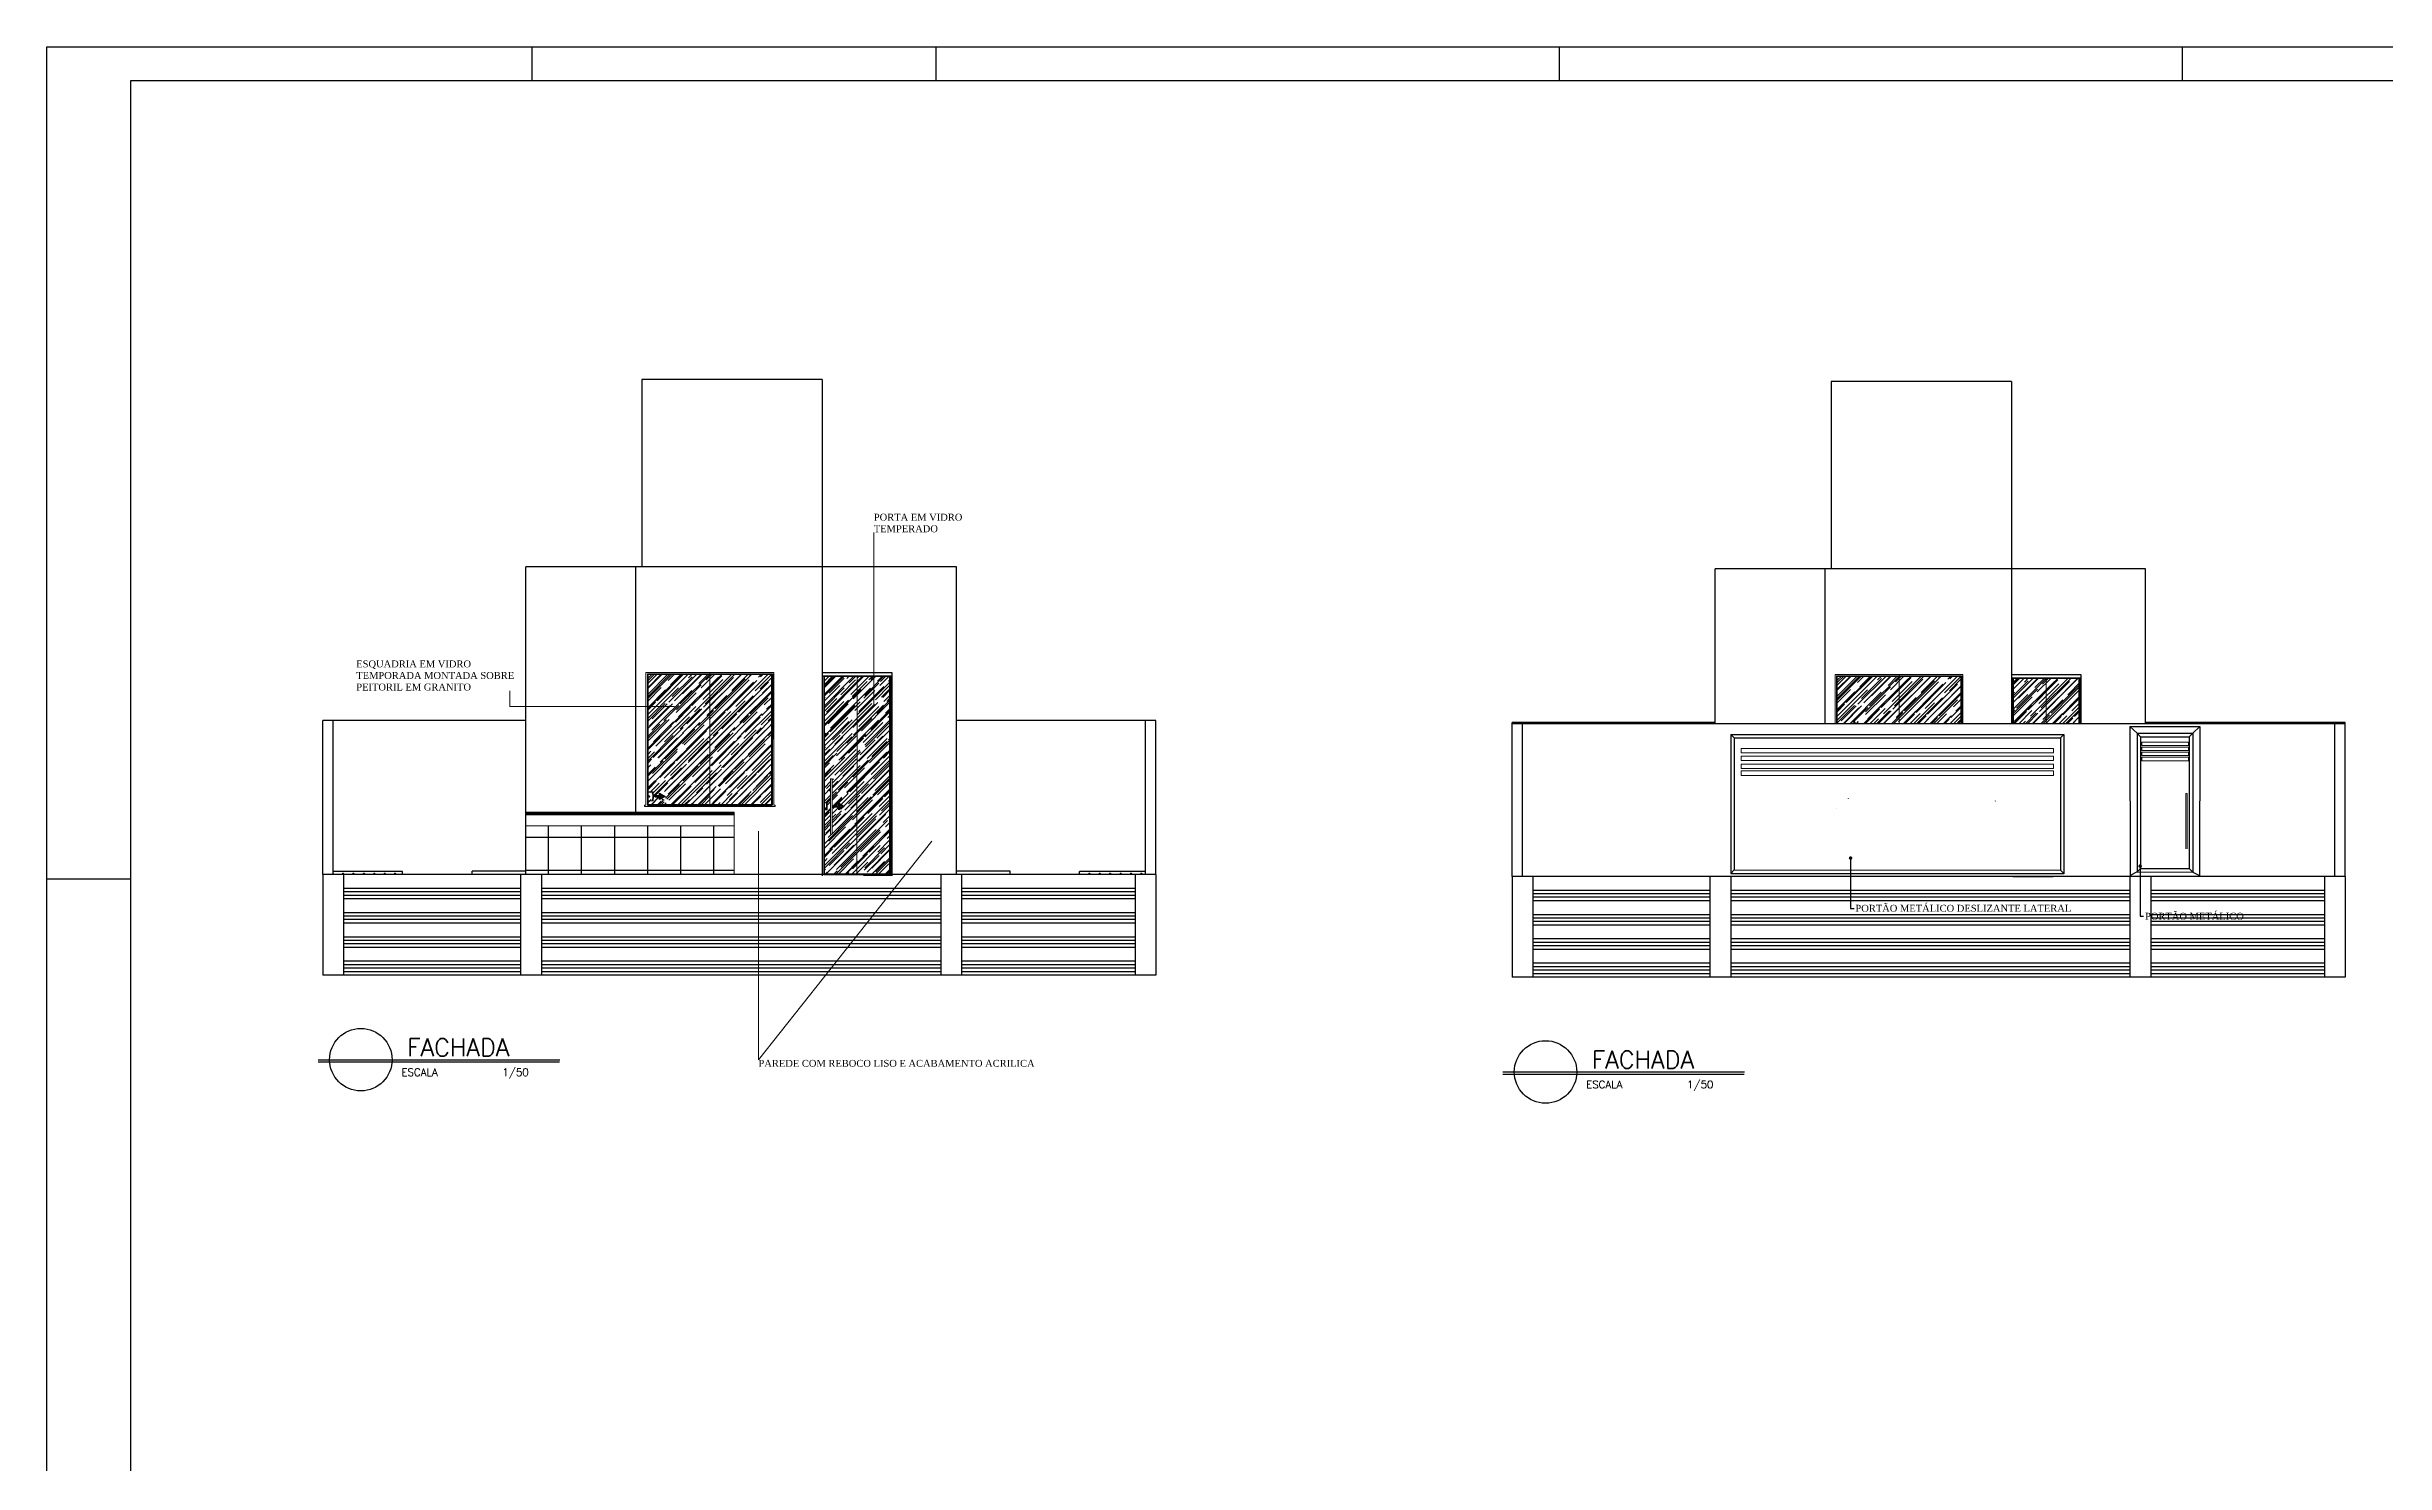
# Model space of a CAD drawing. Header units: inches. Extents: x 580771 to 691655, y 7719261 to 7829530.
# Drawn here: x 685887 to 689255, y 7721300 to 7723340 of the extents above; entities that cross this region are included whole.
import ezdxf
from ezdxf import colors
from ezdxf.entities.mleader import LeaderData, LeaderLine
from ezdxf.math import Vec2, Vec3

# ---------------------------------------------------------------- set-up
doc = ezdxf.new("R2010")
doc.units = ezdxf.units.IN
doc.header["$MEASUREMENT"] = 0
for name, color, linetype in [('1-ARQ-A', 1, 'Continuous'), ('1-ARQ-B', 2, 'Continuous'), ('1-ARQ-D', 4, 'Continuous'), ('ACESSORIOS', 2, 'Continuous'), ('Grama', 84, 'Continuous'), ('NIVEL', 2, 'Continuous'), ('P02', 2, 'Continuous'), ('Piso', 55, 'Continuous'), ('Piso Lay-out', 19, 'Continuous'), ('PN010', 1, 'Continuous'), ('PORTAS', 3, 'Continuous')]:
    doc.layers.add(name, color=color, linetype=linetype)
for name, color, linetype, lineweight in [('Fachadas - Varanda', 3, 'Continuous', 30), ('Moveis', 1, 'Continuous', 9), ('Pisos Externos', 15, 'Continuous', 9), ('Portas - Janelas', 2, 'Continuous', 20)]:
    doc.layers.add(name, color=color, linetype=linetype, lineweight=lineweight)
doc.styles.add('ROMANS', font='romans', dxfattribs={"height": 0.2})
doc.styles.add('Valéria', font='romantic.ttf', dxfattribs={"height": 10})

# ---------------------------------------------------------------- blocks, each defined once
blk = doc.blocks.new('_DOT')
at = {"color": 0, "linetype": 'ByBlock'}
blk.add_line((-0.5, 0), (-1, 0), dxfattribs=at)
at = {"color": 0, "linetype": 'ByBlock', "const_width": 0.5}
blk.add_lwpolyline([(-0.25, 0, 1), (0.25, 0, 1)], format="xyb", close=True, dxfattribs=at)
blk = doc.blocks.new('A0')
at = {"color": 0}
blk.add_lwpolyline([(2.5, 1), (2.5, 83.1), (117.9, 83.1), (117.9, 1)], close=True, dxfattribs=at)
at = {"layer": 'P02'}
blk.add_line((0, 59.4), (2.5, 59.4), dxfattribs=at)
blk.add_lwpolyline([(0, 0), (0, 84.1), (118.9, 84.1), (118.9, 0)], close=True, dxfattribs=at)
for points in [[(14.4, 84.1), (14.4, 83.1)], [(26.4, 84.1), (26.4, 83.1)], [(44.9, 84.1), (44.9, 83.1)], [(63.4, 84.1), (63.4, 83.1)]]:
    blk.add_lwpolyline(points, dxfattribs=at)

msp = doc.modelspace()

# ---------------------------------------------------------------- hatches: boundary and pattern name
h = msp.add_hatch()
h.set_pattern_fill('GRASS2', color=74, scale=15, pattern_type=2)
h.set_pattern_definition([(360, (602150.809, 7715494.974), (15, 15), [2.25, -0.45, 0.6, -0.45, 2.25, -9]), (360, (602150.059, 7715495.424), (15, 15), [1.5, -1.125, 2.25, -1.125, 1.5, -7.5]), (360, (602155.309, 7715501.424), (15, 15), [1.875, -0.75, 1.875, -10.5]), (360, (602147.809, 7715504.424), (15, 15), [0.75, -1.5, 0.75, -12]), (90, (602149.309, 7715504.424), (-15, 15), [1.35, -13.65]), (90, (602153.809, 7715495.424), (-15, 15), [1.5, -13.5]), (90, (602157.559, 7715501.424), (-15, 15), [1.5, -13.5]), (45, (602155.759, 7715495.274), (2e-14, 15), [1.5, -19.7132034]), (135, (602151.859, 7715495.274), (-15, 2e-14), [1.5, -19.7132034]), (63.434949, (602155.309, 7715495.349), (8e-10, 15), [1.5, -32.0410197]), (75.9637565, (602154.559, 7715495.424), (5e-10, 15), [1.5, -60.3465844]), (75.9637565, (602158.309, 7715501.424), (5e-10, 15), [1.2, -60.6465844]), (75.9637565, (602149.609, 7715504.424), (5e-10, 15), [1.05, -60.7965844]), (104.0362435, (602153.059, 7715495.424), (-5e-10, 15), [1.5, -60.3465844]), (104.0362435, (602156.809, 7715501.424), (-5e-10, 15), [1.2, -60.6465844]), (104.0362435, (602149.009, 7715504.424), (-5e-10, 15), [1.05, -60.7965844]), (116.565051, (602152.309, 7715495.349), (-6e-09, 15), [1.5, -32.041002])])
h.paths.add_polyline_path([(686377.805, 7722329.97), (686383.671, 7722331.742)])
h.paths.add_polyline_path([(686300.053, 7722148.295), (686399.915, 7722148.295), (686399.915, 7722152.842), (686300.053, 7722152.842)])
h = msp.add_hatch()
h.set_pattern_fill('GRASS2', color=74, scale=15, pattern_type=2)
h.set_pattern_definition([(360, (603225.671, 7715494.974), (15, 15), [2.25, -0.45, 0.6, -0.45, 2.25, -9]), (360, (603224.921, 7715495.424), (15, 15), [1.5, -1.125, 2.25, -1.125, 1.5, -7.5]), (360, (603230.171, 7715501.424), (15, 15), [1.875, -0.75, 1.875, -10.5]), (360, (603222.671, 7715504.424), (15, 15), [0.75, -1.5, 0.75, -12]), (90, (603224.171, 7715504.424), (-15, 15), [1.35, -13.65]), (90, (603228.671, 7715495.424), (-15, 15), [1.5, -13.5]), (90, (603232.421, 7715501.424), (-15, 15), [1.5, -13.5]), (45, (603230.621, 7715495.274), (2e-14, 15), [1.5, -19.7132034]), (135, (603226.721, 7715495.274), (-15, 2e-14), [1.5, -19.7132034]), (63.434949, (603230.171, 7715495.349), (8e-10, 15), [1.5, -32.0410197]), (75.9637565, (603229.4213, 7715495.4238), (5e-10, 15), [1.5, -60.3465844]), (75.9637565, (603233.1713, 7715501.4238), (5e-10, 15), [1.2, -60.6465844]), (75.9637565, (603224.4713, 7715504.4238), (5e-10, 15), [1.05, -60.7965844]), (104.0362435, (603227.9213, 7715495.4238), (-5e-10, 15), [1.5, -60.3465844]), (104.0362435, (603231.6713, 7715501.4238), (-5e-10, 15), [1.2, -60.6465844]), (104.0362435, (603223.8713, 7715504.4238), (-5e-10, 15), [1.05, -60.7965844]), (116.565051, (603227.171, 7715495.349), (-6e-09, 15), [1.5, -32.041002])])
h.paths.add_polyline_path([(687452.667, 7722329.969), (687458.534, 7722331.742)])
h.paths.add_polyline_path([(687374.915, 7722148.295), (687474.778, 7722148.295), (687474.778, 7722152.842), (687374.915, 7722152.842)])
at = {"layer": 'Grama', "transparency": 33554559}
h = msp.add_hatch(dxfattribs=at)
h.set_pattern_fill('AR-RROOF', color=33, scale=0.4, angle=45)
h.set_pattern_definition([(45, (702918.41, 7711885.029), (8.621046, 22.9894557), [152.4, -20.32, 50.8, -10.16]), (45, (702924.373, 7711898.176), (-16.739197, 2.370788), [30.48, -3.3528, 60.96, -7.62]), (45, (702915.896, 7711894.728), (32.5444482, 42.1712827), [81.28, -14.224, 40.64, -10.16])])
h.paths.add_polyline_path([(686842.433, 7722437.295), (686753.433, 7722437.295), (686753.382, 7722267.295), (686760.81, 7722264.045), (686761.36, 7722257.545), (686753.379, 7722254.595), (686752.377, 7722249.295), (686752.377, 7722248.295), (686842.377, 7722249.295)])
h.paths.add_polyline_path([(686776.759, 7722259.105), (686784.823, 7722254.449), (686776.759, 7722249.793), (686776.759, 7722253.873), (686770.423, 7722253.873), (686770.423, 7722255.025), (686776.759, 7722255.025)], flags=16)
h.paths.add_polyline_path([(686932.411, 7722437.295), (686842.433, 7722437.295), (686842.377, 7722249.295), (686932.377, 7722248.295)])
h = msp.add_hatch(dxfattribs=at)
h.set_pattern_fill('AR-RROOF', color=33, scale=0.4, angle=45)
h.set_pattern_definition([(45, (703390.907, 7711891.375), (8.621046, 22.9894557), [152.4, -20.32, 50.8, -10.16]), (45, (703396.87, 7711904.522), (-16.739197, 2.370788), [30.48, -3.3528, 60.96, -7.62]), (45, (703388.393, 7711901.074), (32.5444482, 42.1712827), [81.28, -14.224, 40.64, -10.16])])
h.paths.add_polyline_path([(687054.377, 7722433.295), (687007.377, 7722433.295), (687007.377, 7722251.295), (687011.377, 7722251.295), (687011.377, 7722241.295), (687007.377, 7722241.295), (687007.377, 7722149.295), (687053.877, 7722149.295)])
h.paths.add_polyline_path([(687018.377, 7722286.295), (687018.377, 7722206.295), (687016.377, 7722206.295), (687016.377, 7722286.295)], flags=16)
h.paths.add_polyline_path([(687027.991, 7722250.951), (687036.055, 7722246.295), (687027.991, 7722241.639), (687027.991, 7722245.719), (687021.655, 7722245.719), (687021.655, 7722246.871), (687027.991, 7722246.871)], flags=16)
h.paths.add_polyline_path([(687101.377, 7722433.295), (687054.377, 7722433.295), (687053.877, 7722149.295), (687101.377, 7722149.295)])
h = msp.add_hatch(dxfattribs=at)
h.set_pattern_fill('AR-RROOF', color=33, scale=0.4, angle=45)
h.set_pattern_definition([(45, (704631.206, 7711882.182), (8.621046, 22.9894557), [152.4, -20.32, 50.8, -10.16]), (45, (704637.169, 7711895.329), (-16.739197, 2.370788), [30.48, -3.3528, 60.96, -7.62]), (45, (704628.6916, 7711891.88), (32.5444482, 42.1712827), [81.28, -14.224, 40.64, -10.16])])
h.paths.add_polyline_path([(688466.208, 7722365.447), (688645.194, 7722365.447), (688644.206, 7722433.447), (688466.228, 7722434.447)])
h.paths.add_polyline_path([(688482.591, 7722253.292), (688482.591, 7722257.371), (688476.255, 7722257.371), (688476.255, 7722258.523), (688482.591, 7722258.523), (688482.591, 7722262.603), (688490.655, 7722257.947)])
h.paths.add_polyline_path([(688466.174, 7722251.747), (688472.472, 7722251.747), (688466.174, 7722251.747)])
h = msp.add_hatch(dxfattribs=at)
h.set_pattern_fill('AR-RROOF', color=33, scale=0.4, angle=45)
h.set_pattern_definition([(45, (704842.705, 7711878.908), (8.621046, 22.9894557), [152.4, -20.32, 50.8, -10.16]), (45, (704848.668, 7711892.055), (-16.739197, 2.370788), [30.48, -3.3528, 60.96, -7.62]), (45, (704840.1905, 7711888.6065), (32.5444482, 42.1712827), [81.28, -14.224, 40.64, -10.16])])
h.paths.add_polyline_path([(688694.09, 7722250.018), (688694.09, 7722254.098), (688687.754, 7722254.098), (688687.754, 7722255.25), (688694.09, 7722255.25), (688694.09, 7722259.329), (688702.154, 7722254.674)])
h.paths.add_polyline_path([(688677.673, 7722248.474), (688683.971, 7722248.474), (688677.673, 7722248.474)])
h.paths.add_polyline_path([(688717.172, 7722365.447), (688817.172, 7722365.447), (688817.172, 7722430.39), (688717.172, 7722430.952)])
at = {"layer": 'Piso'}
h = msp.add_hatch(dxfattribs=at)
h.set_pattern_fill('ANSI37', color=256, scale=15, angle=45)
h.set_pattern_definition([(90, (702850.22, 7712676.967), (-47.625, 1e-14), []), (180, (702850.22, 7712676.967), (-1e-14, -47.625), [])])
h.paths.add_polyline_path([(686877.415, 7722218.295), (686877.415, 7722148.295), (686577.415, 7722148.295), (686577.415, 7722218.295)])

# ---------------------------------------------------------------- linework, layer by layer
for p, q in [((686744.377, 7722861.295), (686744.377, 7722591.295)), ((687004.377, 7722861.295), (686744.377, 7722861.295)), ((687004.377, 7722861.295), (687004.377, 7722591.295)), ((688457.172, 7722858.447), (688457.172, 7722588.447)), ((688717.172, 7722858.447), (688457.172, 7722858.447)), ((688717.172, 7722858.447), (688717.172, 7722588.447)), ((686577.415, 7722148.295), (686577.415, 7722591.295)), ((687197.415, 7722591.295), (686577.415, 7722591.295)), ((687197.415, 7722148.295), (687197.415, 7722591.295)), ((688910.211, 7722588.447), (688290.211, 7722588.447)), ((688290.211, 7722365.447), (688290.211, 7722588.447)), ((688910.211, 7722365.447), (688910.211, 7722588.447)), ((687004.377, 7722439.295), (687104.377, 7722439.295)), ((687104.377, 7722439.295), (687104.377, 7722146.295)), ((688717.172, 7722436.447), (688817.172, 7722436.447)), ((688817.172, 7722436.447), (688817.172, 7722365.447)), ((689197.711, 7722365.447), (687997.711, 7722365.447)), ((686752.376, 7722246.295), (686752.376, 7722246.294)), ((688465.172, 7722243.447), (688465.172, 7722243.447)), ((686499.915, 7722148.295), (686499.915, 7722153.295)), ((686577.415, 7722153.295), (686499.915, 7722153.295)), ((687274.915, 7722153.295), (687197.415, 7722153.295)), ((687274.915, 7722148.295), (687274.915, 7722153.295)), ((687484.915, 7722148.295), (686284.915, 7722148.295)), ((686284.915, 7722148.295), (686284.915, 7722003.295)), ((686314.915, 7722148.295), (686314.915, 7722003.295)), ((686569.915, 7722128.295), (686314.915, 7722128.295)), ((686569.915, 7722123.295), (686314.915, 7722123.295)), ((686569.915, 7722118.295), (686314.915, 7722118.295)), ((686569.915, 7722148.295), (686569.915, 7722003.295)), ((686599.915, 7722148.295), (686599.915, 7722003.295)), ((687174.915, 7722128.295), (686599.915, 7722128.295)), ((687174.915, 7722123.295), (686599.915, 7722123.295)), ((687174.915, 7722118.295), (686599.915, 7722118.295)), ((687174.915, 7722148.295), (687174.915, 7722003.295)), ((687204.915, 7722148.295), (687204.915, 7722003.295)), ((687454.915, 7722128.295), (687204.915, 7722128.295)), ((687454.915, 7722123.295), (687204.915, 7722123.295)), ((687454.915, 7722118.295), (687204.915, 7722118.295)), ((687454.915, 7722148.295), (687454.915, 7722003.295)), ((687484.915, 7722148.295), (687484.915, 7722003.295)), ((689197.711, 7722145.447), (687997.711, 7722145.447)), ((687997.711, 7722145.447), (687997.711, 7722000.447)), ((688027.711, 7722145.447), (688027.711, 7722000.447)), ((688282.711, 7722125.447), (688027.711, 7722125.447)), ((688282.711, 7722120.447), (688027.711, 7722120.447)), ((688282.711, 7722145.447), (688282.711, 7722000.447)), ((688312.711, 7722145.447), (688312.711, 7722000.447)), ((688887.711, 7722125.447), (688312.711, 7722125.447)), ((688887.711, 7722120.447), (688312.711, 7722120.447)), ((688887.711, 7722145.447), (688887.711, 7722000.447)), ((688917.711, 7722145.447), (688917.711, 7722000.447)), ((689167.711, 7722125.447), (688917.711, 7722125.447)), ((689167.711, 7722120.447), (688917.711, 7722120.447)), ((689167.711, 7722145.447), (689167.711, 7722000.447)), ((689197.711, 7722145.447), (689197.711, 7722000.447)), ((686569.915, 7722113.295), (686314.915, 7722113.295)), ((686569.915, 7722093.295), (686314.915, 7722093.295)), ((686569.915, 7722088.295), (686314.915, 7722088.295)), ((687174.915, 7722113.295), (686599.915, 7722113.295)), ((687174.915, 7722093.295), (686599.915, 7722093.295)), ((687174.915, 7722088.295), (686599.915, 7722088.295)), ((687454.915, 7722113.295), (687204.915, 7722113.295)), ((687454.915, 7722093.295), (687204.915, 7722093.295)), ((687454.915, 7722088.295), (687204.915, 7722088.295)), ((688282.711, 7722115.447), (688027.711, 7722115.447)), ((688282.711, 7722110.447), (688027.711, 7722110.447)), ((688282.711, 7722090.447), (688027.711, 7722090.447)), ((688282.711, 7722085.447), (688027.711, 7722085.447)), ((688887.711, 7722115.447), (688312.711, 7722115.447)), ((688887.711, 7722110.447), (688312.711, 7722110.447)), ((688887.711, 7722090.447), (688312.711, 7722090.447)), ((688887.711, 7722085.447), (688312.711, 7722085.447)), ((689167.711, 7722115.447), (688917.711, 7722115.447)), ((689167.711, 7722110.447), (688917.711, 7722110.447)), ((689167.711, 7722090.447), (688917.711, 7722090.447)), ((689167.711, 7722085.447), (688917.711, 7722085.447)), ((686569.915, 7722083.295), (686314.915, 7722083.295)), ((686569.915, 7722078.295), (686314.915, 7722078.295)), ((686569.915, 7722058.295), (686314.915, 7722058.295)), ((686569.915, 7722053.295), (686314.915, 7722053.295)), ((687174.915, 7722083.295), (686599.915, 7722083.295)), ((687174.915, 7722078.295), (686599.915, 7722078.295)), ((687174.915, 7722058.295), (686599.915, 7722058.295)), ((687174.915, 7722053.295), (686599.915, 7722053.295)), ((687454.915, 7722083.295), (687204.915, 7722083.295)), ((687454.915, 7722078.295), (687204.915, 7722078.295)), ((687454.915, 7722058.295), (687204.915, 7722058.295)), ((687454.915, 7722053.295), (687204.915, 7722053.295)), ((688282.711, 7722080.447), (688027.711, 7722080.447)), ((688282.711, 7722075.447), (688027.711, 7722075.447)), ((688282.711, 7722055.447), (688027.711, 7722055.447)), ((688887.711, 7722080.447), (688312.711, 7722080.447)), ((688887.711, 7722075.447), (688312.711, 7722075.447)), ((688887.711, 7722055.447), (688312.711, 7722055.447)), ((689167.711, 7722080.447), (688917.711, 7722080.447)), ((689167.711, 7722075.447), (688917.711, 7722075.447)), ((689167.711, 7722055.447), (688917.711, 7722055.447)), ((686569.915, 7722048.295), (686314.915, 7722048.295)), ((686569.915, 7722043.295), (686314.915, 7722043.295)), ((686569.915, 7722023.295), (686314.915, 7722023.295)), ((686569.915, 7722018.295), (686314.915, 7722018.295)), ((687174.915, 7722048.295), (686599.915, 7722048.295)), ((687174.915, 7722043.295), (686599.915, 7722043.295)), ((687174.915, 7722023.295), (686599.915, 7722023.295)), ((687174.915, 7722018.295), (686599.915, 7722018.295)), ((687454.915, 7722048.295), (687204.915, 7722048.295)), ((687454.915, 7722043.295), (687204.915, 7722043.295)), ((687454.915, 7722023.295), (687204.915, 7722023.295)), ((687454.915, 7722018.295), (687204.915, 7722018.295)), ((688282.711, 7722050.447), (688027.711, 7722050.447)), ((688282.711, 7722045.447), (688027.711, 7722045.447)), ((688282.711, 7722040.447), (688027.711, 7722040.447)), ((688282.711, 7722020.447), (688027.711, 7722020.447)), ((688887.711, 7722050.447), (688312.711, 7722050.447)), ((688887.711, 7722045.447), (688312.711, 7722045.447)), ((688887.711, 7722040.447), (688312.711, 7722040.447)), ((688887.711, 7722020.447), (688312.711, 7722020.447)), ((689167.711, 7722050.447), (688917.711, 7722050.447)), ((689167.711, 7722045.447), (688917.711, 7722045.447)), ((689167.711, 7722040.447), (688917.711, 7722040.447)), ((689167.711, 7722020.447), (688917.711, 7722020.447)), ((687484.915, 7722003.295), (686284.915, 7722003.295)), ((686569.915, 7722013.295), (686314.915, 7722013.295)), ((686569.915, 7722008.295), (686314.915, 7722008.295)), ((687174.915, 7722013.295), (686599.915, 7722013.295)), ((687174.915, 7722008.295), (686599.915, 7722008.295)), ((687454.915, 7722013.295), (687204.915, 7722013.295)), ((687454.915, 7722008.295), (687204.915, 7722008.295)), ((689197.711, 7722000.447), (687997.711, 7722000.447)), ((688282.711, 7722015.447), (688027.711, 7722015.447)), ((688282.711, 7722010.447), (688027.711, 7722010.447)), ((688282.711, 7722005.447), (688027.711, 7722005.447)), ((688887.711, 7722015.447), (688312.711, 7722015.447)), ((688887.711, 7722010.447), (688312.711, 7722010.447)), ((688887.711, 7722005.447), (688312.711, 7722005.447)), ((689167.711, 7722015.447), (688917.711, 7722015.447)), ((689167.711, 7722010.447), (688917.711, 7722010.447)), ((689167.711, 7722005.447), (688917.711, 7722005.447))]:
    msp.add_line(p, q)
at = {"color": 74}
for p, q in [((686399.915, 7722152.842), (686300.053, 7722152.842)), ((686399.915, 7722148.295), (686399.915, 7722152.842)), ((687374.915, 7722148.295), (687374.915, 7722152.842)), ((687469.915, 7722152.842), (687374.915, 7722152.842))]:
    msp.add_line(p, q, dxfattribs=at)
at = {"layer": '1-ARQ-A'}
for p, q in [((686278.332, 7721881.608), (686626.438, 7721881.608)), ((686278.332, 7721878.358), (686625.929, 7721878.358)), ((687984.592, 7721863.989), (688332.699, 7721863.989)), ((687984.592, 7721860.739), (688332.19, 7721860.739))]:
    msp.add_line(p, q, dxfattribs=at)
for centre in [(686339.73, 7721881.608), (688045.991, 7721863.989)]:
    msp.add_circle(centre, 45, dxfattribs=at)
at = {"layer": 'ACESSORIOS'}
for p, q in [((688312.711, 7722349.898), (688792.631, 7722349.997)), ((688312.711, 7722349.898), (688312.752, 7722149.898)), ((688317.712, 7722344.899), (688312.711, 7722349.898)), ((688787.631, 7722344.996), (688792.631, 7722349.997)), ((688792.631, 7722349.997), (688792.631, 7722149.289)), ((688898.206, 7722351.657), (688978.204, 7722351.673)), ((688898.206, 7722351.657), (688898.206, 7722151.793)), ((688903.045, 7722346.658), (688898.206, 7722351.657)), ((688973.205, 7722346.672), (688978.204, 7722351.673)), ((688978.204, 7722351.673), (688978.064, 7722151.81)), ((688317.751, 7722154.895), (688312.752, 7722149.898)), ((688792.631, 7722149.562), (688787.631, 7722154.566)), ((688903.084, 7722156.794), (688898.206, 7722151.915)), ((688898.206, 7722151.915), (688978.064, 7722151.81)), ((688973.244, 7722156.809), (688978.064, 7722151.81)), ((688312.752, 7722149.898), (688792.631, 7722149.562))]:
    msp.add_line(p, q, dxfattribs=at)
at = {"layer": 'Fachadas - Varanda'}
for p, q in [((686735.478, 7722591.295), (686735.373, 7722236.295)), ((687004.377, 7722591.295), (687004.377, 7722146.295)), ((688448.274, 7722588.447), (688448.208, 7722365.447)), ((688717.172, 7722588.447), (688717.172, 7722365.447)), ((686577.415, 7722370.295), (686284.915, 7722370.295)), ((686284.915, 7722148.295), (686284.915, 7722370.295)), ((686299.915, 7722148.295), (686299.915, 7722370.295)), ((687484.915, 7722370.295), (687197.415, 7722370.295)), ((687469.915, 7722148.295), (687469.915, 7722370.295)), ((687484.915, 7722148.295), (687484.915, 7722370.295)), ((688290.211, 7722367.447), (687997.711, 7722367.447)), ((687997.711, 7722145.447), (687997.711, 7722367.447)), ((688012.711, 7722145.447), (688012.711, 7722367.447)), ((688887.711, 7722361.655), (688988.211, 7722361.675)), ((688887.711, 7722361.655), (688888.094, 7722146.776)), ((688898.206, 7722351.657), (688887.711, 7722361.655)), ((689197.711, 7722367.447), (688910.211, 7722367.447)), ((688978.204, 7722351.673), (688988.211, 7722361.675)), ((688988.211, 7722361.675), (688988.061, 7722146.941)), ((689182.711, 7722145.447), (689182.711, 7722367.447)), ((689197.711, 7722145.447), (689197.711, 7722367.447)), ((688898.206, 7722151.915), (688888.094, 7722146.776)), ((688978.064, 7722151.81), (688988.061, 7722146.954))]:
    msp.add_line(p, q, dxfattribs=at)
at = {"layer": 'Moveis'}
for p, q in [((686877.415, 7722238.295), (686577.415, 7722238.295)), ((686877.415, 7722148.295), (686877.415, 7722238.295)), ((686877.415, 7722218.295), (686577.415, 7722218.295))]:
    msp.add_line(p, q, dxfattribs=at)
at = {"layer": 'NIVEL'}
for p, q in [((686877.415, 7722236.295), (686577.415, 7722236.295)), ((686877.415, 7722234.295), (686577.415, 7722234.295))]:
    msp.add_line(p, q, dxfattribs=at)
at = {"layer": 'Piso'}
for points in [[(686763.46, 7722261.371), (686763.46, 7722260.219), (686772.1, 7722260.219), (686772.1, 7722261.371), (686763.46, 7722261.371)], [(686769.796, 7722261.371), (686769.796, 7722265.451), (686777.86, 7722260.795), (686769.796, 7722256.139), (686769.796, 7722260.219)], [(686770.948, 7722261.371), (686770.948, 7722263.455), (686775.556, 7722260.795), (686770.948, 7722258.135), (686770.948, 7722260.219)], [(687021.655, 7722246.871), (687021.655, 7722245.719), (687030.295, 7722245.719), (687030.295, 7722246.871), (687021.655, 7722246.871)], [(687027.991, 7722246.871), (687027.991, 7722250.951), (687036.055, 7722246.295), (687027.991, 7722241.639), (687027.991, 7722245.719)], [(687029.143, 7722246.871), (687029.143, 7722248.955), (687033.751, 7722246.295), (687029.143, 7722243.635), (687029.143, 7722245.719)]]:
    msp.add_lwpolyline(points, dxfattribs=at)
at = {"layer": 'Pisos Externos'}
for p, q in [((687078.535, 7722641.005), (687078.535, 7722389.778)), ((686752.432, 7722436.295), (686932.411, 7722436.295)), ((686753.433, 7722437.295), (686753.377, 7722248.295)), ((686842.433, 7722439.268), (686842.377, 7722248.268)), ((686931.411, 7722437.295), (686931.377, 7722248.295)), ((687006.377, 7722433.295), (687102.377, 7722433.295)), ((687007.377, 7722434.295), (687007.377, 7722148.295)), ((687054.377, 7722433.295), (687053.877, 7722149.295)), ((687101.377, 7722434.295), (687101.377, 7722147.295)), ((688465.228, 7722433.447), (688645.206, 7722433.447)), ((688466.228, 7722434.447), (688466.208, 7722365.447)), ((688555.229, 7722436.42), (688555.208, 7722365.447)), ((688644.206, 7722434.447), (688644.194, 7722365.447)), ((688719.172, 7722430.447), (688815.172, 7722430.447)), ((688720.172, 7722431.447), (688720.172, 7722365.447)), ((688767.172, 7722430.447), (688767.058, 7722365.447)), ((688814.172, 7722431.447), (688814.172, 7722365.447)), ((686554.539, 7722413.039), (686554.539, 7722390.332)), ((686554.539, 7722390.332), (686791.529, 7722390.332)), ((688777.631, 7722329.901), (688777.631, 7722323.636)), ((688972.066, 7722338.904), (688972.066, 7722333.984)), ((688972.066, 7722331.658), (688972.066, 7722326.739)), ((688972.069, 7722324.427), (688972.069, 7722319.508)), ((688777.631, 7722318.636), (688777.631, 7722312.37)), ((688777.631, 7722307.37), (688777.631, 7722301.105)), ((688777.631, 7722297.37), (688777.631, 7722291.105)), ((688972.017, 7722317.098), (688972.017, 7722312.179)), ((686753.379, 7722267.295), (686760.535, 7722267.295)), ((686759.677, 7722266.995), (686753.379, 7722266.995)), ((686759.677, 7722254.595), (686753.379, 7722254.595)), ((686760.535, 7722254.295), (686753.379, 7722254.295)), ((686760.202, 7722260.795), (686759.677, 7722266.995)), ((686759.677, 7722254.595), (686760.202, 7722260.795)), ((686760.229, 7722266.995), (686760.754, 7722260.795)), ((686760.229, 7722254.595), (686760.754, 7722260.795)), ((686760.535, 7722267.295), (686761.085, 7722260.795)), ((686761.085, 7722260.795), (686760.535, 7722254.295)), ((686752.377, 7722249.295), (686932.377, 7722249.295)), ((687006.377, 7722251.295), (687011.377, 7722251.295)), ((687011.377, 7722241.295), (687006.377, 7722241.295)), ((687010.377, 7722251.295), (687010.377, 7722241.295)), ((687011.377, 7722251.295), (687011.377, 7722241.295)), ((686912.413, 7721881.357), (686912.413, 7722210.811)), ((686912.413, 7721881.357), (687161.924, 7722196.339)), ((687016.377, 7722206.295), (687018.377, 7722206.295)), ((687006.377, 7722149.295), (687101.377, 7722149.295))]:
    msp.add_line(p, q, dxfattribs=at)
for points in [[(688777.631, 7722323.636), (688327.715, 7722323.636), (688327.715, 7722329.901), (688777.631, 7722329.901)], [(688972.067, 7722333.984), (688904.928, 7722333.984), (688904.928, 7722338.904), (688972.066, 7722338.904)], [(688972.069, 7722326.739), (688904.931, 7722326.739), (688904.931, 7722331.658), (688972.068, 7722331.658)], [(688972.074, 7722319.508), (688904.934, 7722319.508), (688904.934, 7722324.427), (688972.073, 7722324.427)], [(688777.631, 7722312.37), (688327.718, 7722312.37), (688327.718, 7722318.636), (688777.631, 7722318.636)], [(688777.631, 7722301.105), (688327.72, 7722301.105), (688327.72, 7722307.37), (688777.631, 7722307.37)], [(688777.631, 7722291.105), (688327.723, 7722291.105), (688327.723, 7722297.37), (688777.631, 7722297.37)], [(688972.024, 7722312.179), (688904.886, 7722312.179), (688904.886, 7722317.098), (688972.023, 7722317.098)], [(687018.377, 7722206.295), (687018.377, 7722286.295), (687016.377, 7722286.295)], [(687016.377, 7722286.295), (687016.377, 7722206.295)], [(688968.199, 7722265.035), (688968.199, 7722185.035)], [(688970.199, 7722185.035), (688970.199, 7722265.035), (688968.199, 7722265.035)]]:
    msp.add_lwpolyline(points, dxfattribs=at)
for centre in [(686754.879, 7722260.795), (687008.453, 7722243.499)]:
    msp.add_circle(centre, 1, dxfattribs=at)
at = {"layer": 'PN010'}
for p, q in [((686752.433, 7722437.295), (686752.377, 7722248.295)), ((686752.433, 7722437.295), (686932.411, 7722437.295)), ((686932.411, 7722437.295), (686932.377, 7722248.295)), ((687004.377, 7722434.295), (687104.377, 7722434.295)), ((687006.377, 7722434.295), (687006.377, 7722148.295)), ((687102.377, 7722434.295), (687102.377, 7722146.295)), ((688465.228, 7722434.447), (688465.208, 7722365.447)), ((688465.228, 7722434.447), (688645.206, 7722434.447)), ((688645.206, 7722434.447), (688645.194, 7722365.447)), ((688717.172, 7722431.447), (688817.172, 7722431.447)), ((688719.172, 7722431.447), (688719.172, 7722365.447)), ((688815.172, 7722431.447), (688815.172, 7722365.447)), ((688317.712, 7722344.899), (688787.631, 7722344.996)), ((688317.712, 7722344.899), (688317.751, 7722154.895)), ((688757.526, 7722344.999), (688757.526, 7722344.989)), ((688777.631, 7722344.996), (688777.631, 7722344.994)), ((688787.631, 7722344.996), (688787.631, 7722154.566)), ((688903.045, 7722346.658), (688973.205, 7722346.672)), ((688903.045, 7722346.658), (688903.084, 7722156.794)), ((688973.205, 7722346.672), (688973.244, 7722156.809)), ((686752.377, 7722248.295), (686932.377, 7722248.295)), ((688317.751, 7722154.895), (688787.631, 7722154.566)), ((688903.084, 7722156.794), (688973.244, 7722156.809)), ((687006.377, 7722148.295), (687064.377, 7722148.295)), ((687064.377, 7722148.295), (687064.377, 7722146.295)), ((687064.377, 7722147.295), (687102.377, 7722147.295)), ((688719.172, 7722145.447), (688777.172, 7722145.447))]:
    msp.add_line(p, q, dxfattribs=at)
at = {"layer": 'PORTAS', "color": 2, "linetype": 'Continuous'}
for p, q in [((687004.377, 7722439.295), (687104.377, 7722439.295)), ((687104.377, 7722439.295), (687104.377, 7722146.295)), ((688717.172, 7722436.447), (688817.172, 7722436.447)), ((688817.172, 7722436.447), (688817.172, 7722365.447))]:
    msp.add_line(p, q, dxfattribs=at)
at = {"layer": 'Portas - Janelas'}
for p, q in [((686750.433, 7722439.295), (686750.377, 7722248.295)), ((686750.433, 7722439.295), (686934.411, 7722439.295)), ((686934.411, 7722439.295), (686934.377, 7722248.295)), ((688463.229, 7722436.447), (688463.208, 7722365.447)), ((688463.229, 7722436.447), (688647.207, 7722436.447)), ((688647.207, 7722436.447), (688647.194, 7722365.447)), ((686748.377, 7722248.295), (686750.377, 7722248.295)), ((686748.377, 7722248.295), (686748.377, 7722246.295)), ((686748.377, 7722246.295), (686936.376, 7722246.295)), ((686934.377, 7722248.295), (686936.377, 7722248.295)), ((686936.376, 7722246.295), (686936.377, 7722248.295))]:
    msp.add_line(p, q, dxfattribs=at)

# ---------------------------------------------------------------- block references
at = {"xscale": 48.51000000000931, "yscale": 48.51000000000931, "zscale": 48.51000000000931}
msp.add_blockref('A0', (685887.389, 7719260.637), dxfattribs=at)

# ---------------------------------------------------------------- texts
at = {"char_height": 10, "attachment_point": 1}
for s, insert, width in [('{\\fRomantic|b0|i0|c2|p2;\\C2;PORTA EM VIDRO\\PTEMPERADO}', (687078.535, 7722667.878), 125.34823), ('{\\fRomantic|b0|i0|c2|p2;\\C2;ESQUADRIA EM VIDRO \\PTEMPORADA MONTADA SOBRE\\PPEITORIL EM GRANITO}', (686333.128, 7722456.58), 224.62551), ('{\\fRomantic|b0|i0|c2|p2;\\C2;PAREDE COM REBOCO LISO E ACABAMENTO ACRILICA}', (686912.413, 7721881.357), 395.01774)]:
    msp.add_mtext(s, dxfattribs=dict(at, insert=insert, width=width))
at = {"layer": '1-ARQ-B', "linetype": 'Continuous', "style": 'ROMANS'}
for p in [(686398.191, 7721858.091), (688104.451, 7721840.472)]:
    msp.add_text('ESCALA           1/50', height=10.8, dxfattribs=at).set_placement(p)
at = {"layer": '1-ARQ-D', "linetype": 'Continuous', "lineweight": 0, "style": 'ROMANS'}
for p in [(686406.218, 7721886.66), (688112.479, 7721869.041)]:
    msp.add_text('FACHADA', height=25.3125, dxfattribs=at).set_placement(p)

# ---------------------------------------------------------------- leaders
at = {"layer": 'Piso Lay-out'}
ml = msp.add_multileader_mtext('Standard', dxfattribs=at)
ml.set_content('PORTÃO METÁLICO DESLIZANTE LATERAL', color=2, style='Valéria')
ml.set_leader_properties(color=15)
ml.set_arrow_properties(name='DOT')
ml.build(insert=Vec2(0, 0))
ml.multileader.update_dxf_attribs({"dogleg_length": 5, "arrow_head_size": 5})
ctx = ml.context
ctx.base_point, ctx.char_height, ctx.arrow_head_size, ctx.plane_origin = Vec3(688490.321, 7722099.57), 10, 5, Vec3(688485.321, 7722172.237)
notes = []
notes.append((ctx, [(0, (1, 1, 0), (688485.321, 7722099.57), (1, 0), 5, [(0, [(688485.321, 7722171.902)], 0, [])])]))
ctx.mtext.insert, ctx.mtext.flow_direction = Vec3(688492.321, 7722104.673), 5
ml = msp.add_multileader_mtext('Standard', dxfattribs=at)
ml.set_content('PORTÃO METÁLICO', color=2, style='Valéria')
ml.set_leader_properties(color=15)
ml.set_arrow_properties(name='DOT')
ml.build(insert=Vec2(0, 0))
ml.multileader.update_dxf_attribs({"dogleg_length": 5, "arrow_head_size": 5})
ctx = ml.context
ctx.base_point, ctx.char_height, ctx.arrow_head_size, ctx.plane_origin = Vec3(688907.437, 7722088.088), 10, 5, Vec3(688902.437, 7722160.755)
notes.append((ctx, [(0, (1, 1, 0), (688902.437, 7722088.088), (1, 0), 5, [(0, [(688902.437, 7722160.42)], 0, [])])]))
ctx.mtext.insert, ctx.mtext.flow_direction = Vec3(688909.437, 7722093.191), 5
for ctx, leaders in notes:
    for number, flags, end, landing, length, lines in leaders:
        leader = LeaderData()
        leader.index, (leader.has_last_leader_line, leader.has_dogleg_vector, leader.attachment_direction) = number, flags
        leader.last_leader_point, leader.dogleg_vector, leader.dogleg_length = Vec3(end), Vec3(landing), length
        for number, points, colour, breaks in lines:
            line = LeaderLine()
            line.index, line.vertices, line.color, line.breaks = number, Vec3.list(points), colors.encode_raw_color(colour), breaks
            leader.lines.append(line)
        ctx.leaders.append(leader)

doc.saveas('drawing.dxf')
